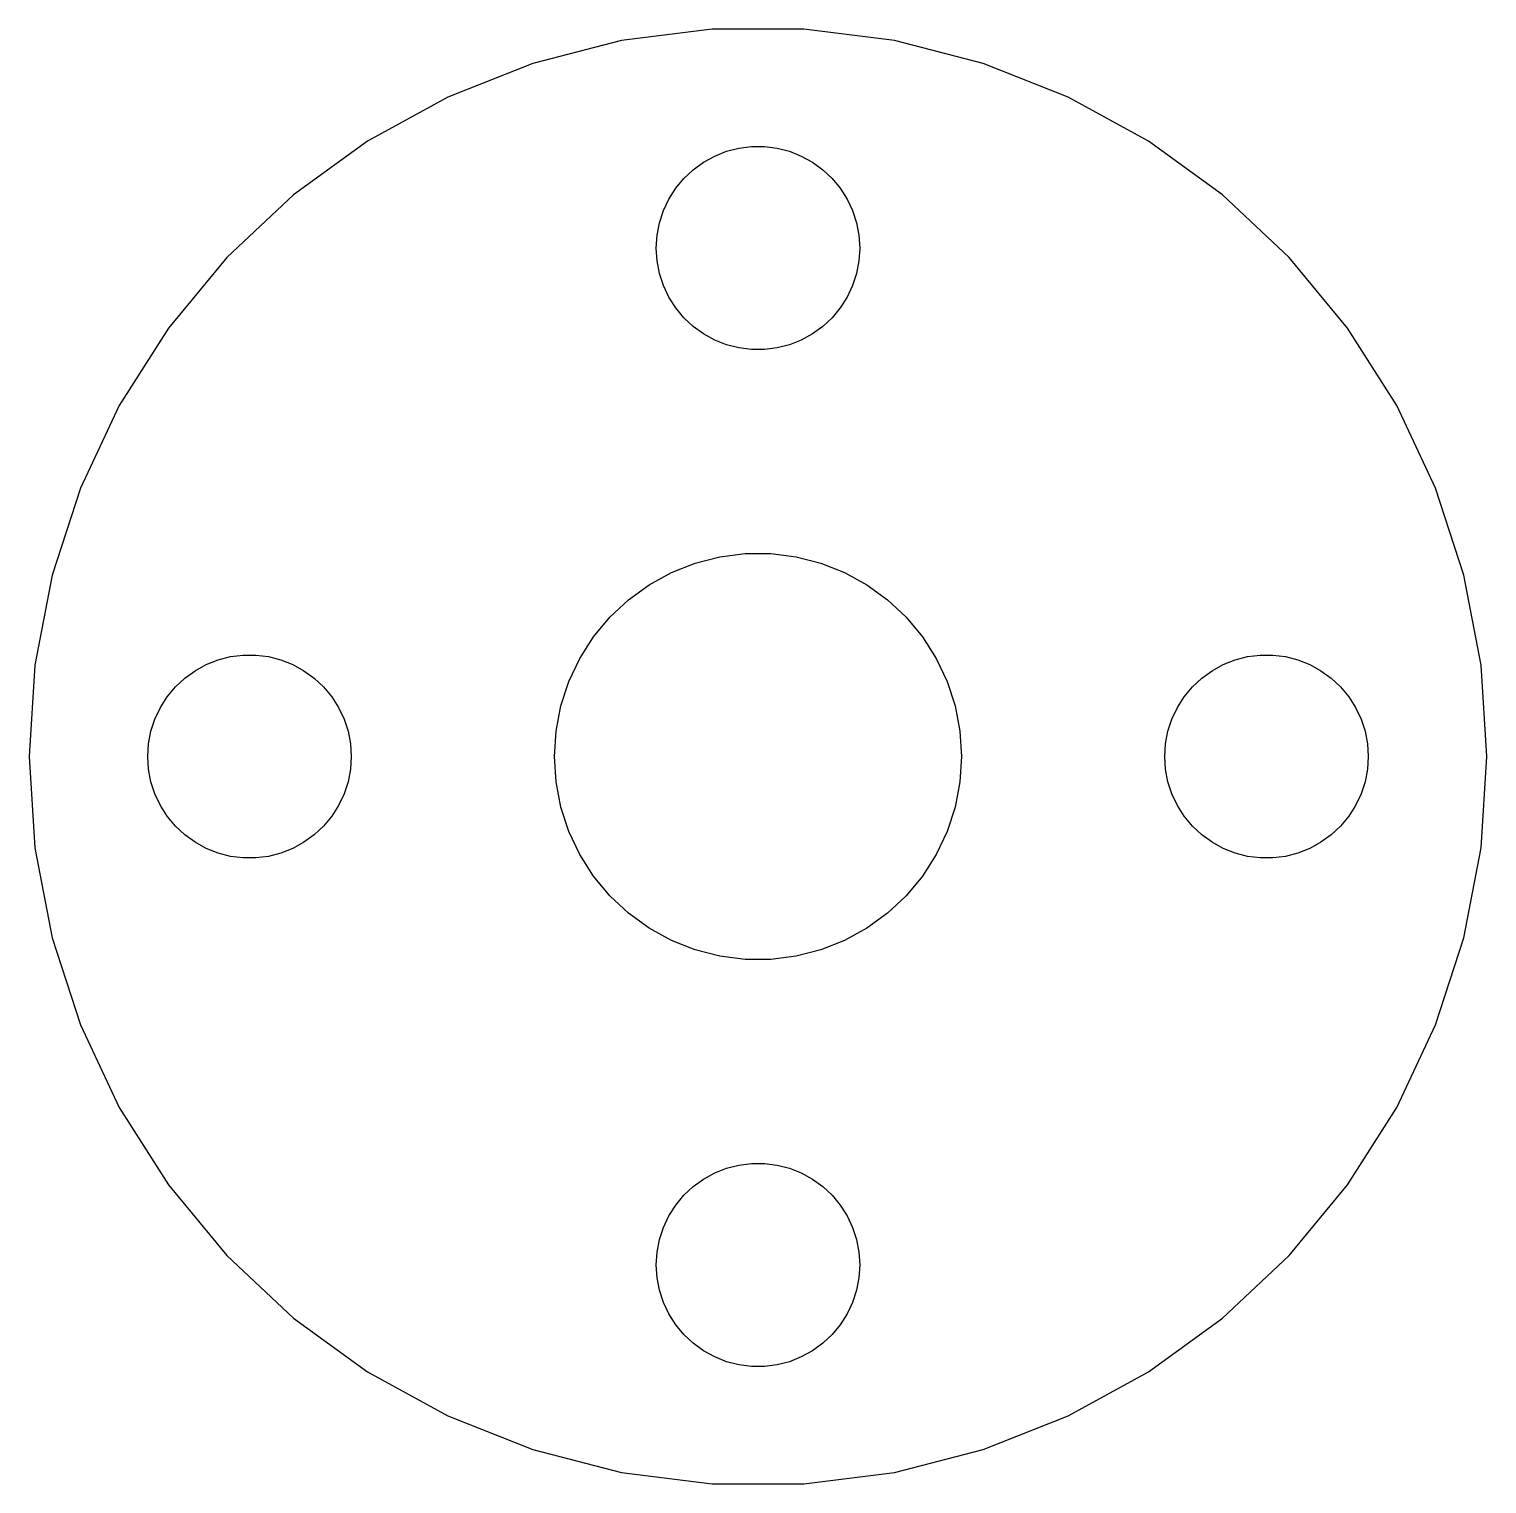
# Model space of a CAD drawing. Header units: metres. Extents: x -11 to 11, y 209 to 341.
# Drawn here: x -10.75 to 10.75, y 319.27 to 340.73 of the extents above.
import ezdxf

# ---------------------------------------------------------------- set-up
doc = ezdxf.new("R2010")
doc.units = ezdxf.units.M

msp = doc.modelspace()

# ---------------------------------------------------------------- linework, layer by layer
for p, q in [((-2.01434, 340.56), (-3.32193, 340.224)), ((-0.674988, 340.729), (-2.01434, 340.56)), ((0.674988, 340.729), (-0.674988, 340.729)), ((2.01434, 340.56), (0.674988, 340.729)), ((3.32193, 340.224), (2.01434, 340.56)), ((-3.32193, 340.224), (-4.57712, 339.727)), ((4.57712, 339.727), (3.32193, 340.224)), ((-4.57712, 339.727), (-5.76013, 339.077)), ((5.76013, 339.077), (4.57712, 339.727)), ((-5.76013, 339.077), (-6.85229, 338.283)), ((6.85229, 338.283), (5.76013, 339.077)), ((-0.803726, 338.766), (-0.638657, 338.857)), ((-0.638657, 338.857), (-0.463516, 338.927)), ((-0.463516, 338.927), (-0.281067, 338.973)), ((-0.281067, 338.973), (-0.094177, 338.997)), ((-0.094177, 338.997), (0.094177, 338.997)), ((0.094177, 338.997), (0.281067, 338.973)), ((0.281067, 338.973), (0.463516, 338.927)), ((0.463516, 338.927), (0.638657, 338.857)), ((0.638657, 338.857), (0.803726, 338.766)), ((-1.09344, 338.527), (-0.956131, 338.656)), ((-0.956131, 338.656), (-0.803726, 338.766)), ((0.803726, 338.766), (0.956131, 338.656)), ((0.956131, 338.656), (1.09344, 338.527)), ((-1.21352, 338.382), (-1.09344, 338.527)), ((1.09344, 338.527), (1.21352, 338.382)), ((-6.85229, 338.283), (-7.83641, 337.359)), ((-1.39465, 338.052), (-1.31445, 338.223)), ((-1.31445, 338.223), (-1.21352, 338.382)), ((1.21352, 338.382), (1.31445, 338.223)), ((1.31445, 338.223), (1.39465, 338.052)), ((7.83641, 337.359), (6.85229, 338.283)), ((-1.45287, 337.873), (-1.39465, 338.052)), ((1.39465, 338.052), (1.45287, 337.873)), ((-1.48816, 337.688), (-1.45287, 337.873)), ((1.45287, 337.873), (1.48816, 337.688)), ((-1.5, 337.5), (-1.48816, 337.688)), ((1.48816, 337.688), (1.5, 337.5)), ((-7.83641, 337.359), (-8.69693, 336.319)), ((-1.48816, 337.312), (-1.5, 337.5)), ((1.5, 337.5), (1.48816, 337.312)), ((8.69693, 336.319), (7.83641, 337.359)), ((-1.45287, 337.127), (-1.48816, 337.312)), ((-1.39465, 336.948), (-1.45287, 337.127)), ((1.45287, 337.127), (1.39465, 336.948)), ((1.48816, 337.312), (1.45287, 337.127)), ((-1.31445, 336.777), (-1.39465, 336.948)), ((1.39465, 336.948), (1.31445, 336.777)), ((-1.21352, 336.618), (-1.31445, 336.777)), ((1.31445, 336.777), (1.21352, 336.618)), ((-1.09344, 336.473), (-1.21352, 336.618)), ((1.21352, 336.618), (1.09344, 336.473)), ((-8.69693, 336.319), (-9.42029, 335.179)), ((-0.956131, 336.344), (-1.09344, 336.473)), ((-0.803726, 336.234), (-0.956131, 336.344)), ((0.956131, 336.344), (0.803726, 336.234)), ((1.09344, 336.473), (0.956131, 336.344)), ((9.42029, 335.179), (8.69693, 336.319)), ((-0.638657, 336.143), (-0.803726, 336.234)), ((-0.463516, 336.073), (-0.638657, 336.143)), ((-0.281067, 336.027), (-0.463516, 336.073)), ((0.463516, 336.073), (0.281067, 336.027)), ((0.638657, 336.143), (0.463516, 336.073)), ((0.803726, 336.234), (0.638657, 336.143)), ((-0.094177, 336.003), (-0.281067, 336.027)), ((0.094177, 336.003), (-0.094177, 336.003)), ((0.281067, 336.027), (0.094177, 336.003)), ((-9.42029, 335.179), (-9.99509, 333.957)), ((9.99509, 333.957), (9.42029, 335.179)), ((-9.99509, 333.957), (-10.4123, 332.673)), ((10.4123, 332.673), (9.99509, 333.957)), ((-1.27733, 332.714), (-0.927048, 332.853)), ((-0.927048, 332.853), (-0.562134, 332.947)), ((-0.562134, 332.947), (-0.18837, 332.994)), ((-0.18837, 332.994), (0.18837, 332.994)), ((0.18837, 332.994), (0.562134, 332.947)), ((0.562134, 332.947), (0.927048, 332.853)), ((0.927048, 332.853), (1.27733, 332.714)), ((-10.4123, 332.673), (-10.6652, 331.347)), ((-1.60747, 332.533), (-1.27733, 332.714)), ((1.27733, 332.714), (1.60747, 332.533)), ((10.6652, 331.347), (10.4123, 332.673)), ((-1.91226, 332.312), (-1.60747, 332.533)), ((1.60747, 332.533), (1.91226, 332.312)), ((-2.1869, 332.054), (-1.91226, 332.312)), ((1.91226, 332.312), (2.1869, 332.054)), ((-2.42705, 331.763), (-2.1869, 332.054)), ((2.1869, 332.054), (2.42705, 331.763)), ((-2.62891, 331.445), (-2.42705, 331.763)), ((2.42705, 331.763), (2.62891, 331.445)), ((-10.6652, 331.347), (-10.75, 330)), ((-8.30373, 331.266), (-8.13866, 331.357)), ((-8.13866, 331.357), (-7.96352, 331.427)), ((-7.96352, 331.427), (-7.78107, 331.473)), ((-7.78107, 331.473), (-7.59418, 331.497)), ((-7.59418, 331.497), (-7.40581, 331.497)), ((-7.40581, 331.497), (-7.21892, 331.473)), ((-7.21892, 331.473), (-7.03647, 331.427)), ((-7.03647, 331.427), (-6.86133, 331.357)), ((-6.86133, 331.357), (-6.69626, 331.266)), ((-2.78932, 331.104), (-2.62891, 331.445)), ((2.62891, 331.445), (2.78932, 331.104)), ((6.69626, 331.266), (6.86133, 331.357)), ((6.86133, 331.357), (7.03647, 331.427)), ((7.03647, 331.427), (7.21892, 331.473)), ((7.21892, 331.473), (7.40581, 331.497)), ((7.40581, 331.497), (7.59418, 331.497)), ((7.59418, 331.497), (7.78107, 331.473)), ((7.78107, 331.473), (7.96352, 331.427)), ((7.96352, 331.427), (8.13866, 331.357)), ((8.13866, 331.357), (8.30373, 331.266)), ((10.75, 330), (10.6652, 331.347)), ((-8.59344, 331.027), (-8.45613, 331.156)), ((-8.45613, 331.156), (-8.30373, 331.266)), ((-6.69626, 331.266), (-6.54385, 331.156)), ((-6.54385, 331.156), (-6.40654, 331.027)), ((-2.90575, 330.746), (-2.78932, 331.104)), ((2.78932, 331.104), (2.90575, 330.746)), ((6.40654, 331.027), (6.54385, 331.156)), ((6.54385, 331.156), (6.69626, 331.266)), ((8.30373, 331.266), (8.45613, 331.156)), ((8.45613, 331.156), (8.59344, 331.027)), ((-8.71352, 330.882), (-8.59344, 331.027)), ((-6.40654, 331.027), (-6.28647, 330.882)), ((6.28647, 330.882), (6.40654, 331.027)), ((8.59344, 331.027), (8.71352, 330.882)), ((-8.89465, 330.552), (-8.81445, 330.723)), ((-8.81445, 330.723), (-8.71352, 330.882)), ((-6.28647, 330.882), (-6.18553, 330.723)), ((-6.18553, 330.723), (-6.10533, 330.552)), ((-2.97633, 330.376), (-2.90575, 330.746)), ((2.90575, 330.746), (2.97633, 330.376)), ((6.10533, 330.552), (6.18553, 330.723)), ((6.18553, 330.723), (6.28647, 330.882)), ((8.71352, 330.882), (8.81445, 330.723)), ((8.81445, 330.723), (8.89465, 330.552)), ((-8.95287, 330.373), (-8.89465, 330.552)), ((-6.10533, 330.552), (-6.04712, 330.373)), ((6.04712, 330.373), (6.10533, 330.552)), ((8.89465, 330.552), (8.95287, 330.373)), ((-8.98816, 330.188), (-8.95287, 330.373)), ((-6.04712, 330.373), (-6.01183, 330.188)), ((-3, 330), (-2.97633, 330.376)), ((2.97633, 330.376), (3, 330)), ((6.01183, 330.188), (6.04712, 330.373)), ((8.95287, 330.373), (8.98816, 330.188)), ((-9, 330), (-8.98816, 330.188)), ((-6.01183, 330.188), (-6, 330)), ((6, 330), (6.01183, 330.188)), ((8.98816, 330.188), (9, 330)), ((-10.75, 330), (-10.6652, 328.653)), ((-8.98816, 329.812), (-9, 330)), ((-8.95287, 329.627), (-8.98816, 329.812)), ((-6.01183, 329.812), (-6.04712, 329.627)), ((-6, 330), (-6.01183, 329.812)), ((-2.97633, 329.624), (-3, 330)), ((3, 330), (2.97633, 329.624)), ((6.01183, 329.812), (6, 330)), ((6.04712, 329.627), (6.01183, 329.812)), ((8.98816, 329.812), (8.95287, 329.627)), ((9, 330), (8.98816, 329.812)), ((10.6652, 328.653), (10.75, 330)), ((-8.89465, 329.448), (-8.95287, 329.627)), ((-6.04712, 329.627), (-6.10533, 329.448)), ((-2.90575, 329.254), (-2.97633, 329.624)), ((2.97633, 329.624), (2.90575, 329.254)), ((6.10533, 329.448), (6.04712, 329.627)), ((8.95287, 329.627), (8.89465, 329.448)), ((-8.81445, 329.277), (-8.89465, 329.448)), ((-6.10533, 329.448), (-6.18553, 329.277)), ((6.18553, 329.277), (6.10533, 329.448)), ((8.89465, 329.448), (8.81445, 329.277)), ((-8.71352, 329.118), (-8.81445, 329.277)), ((-6.18553, 329.277), (-6.28647, 329.118)), ((-2.78932, 328.896), (-2.90575, 329.254)), ((2.90575, 329.254), (2.78932, 328.896)), ((6.28647, 329.118), (6.18553, 329.277)), ((8.81445, 329.277), (8.71352, 329.118)), ((-8.59344, 328.973), (-8.71352, 329.118)), ((-8.45613, 328.844), (-8.59344, 328.973)), ((-6.40654, 328.973), (-6.54385, 328.844)), ((-6.28647, 329.118), (-6.40654, 328.973)), ((6.40654, 328.973), (6.28647, 329.118)), ((6.54385, 328.844), (6.40654, 328.973)), ((8.59344, 328.973), (8.45613, 328.844)), ((8.71352, 329.118), (8.59344, 328.973)), ((-8.30373, 328.734), (-8.45613, 328.844)), ((-6.54385, 328.844), (-6.69626, 328.734)), ((-2.62891, 328.555), (-2.78932, 328.896)), ((2.78932, 328.896), (2.62891, 328.555)), ((6.69626, 328.734), (6.54385, 328.844)), ((8.45613, 328.844), (8.30373, 328.734)), ((-10.6652, 328.653), (-10.4123, 327.327)), ((-8.13866, 328.643), (-8.30373, 328.734)), ((-7.96352, 328.573), (-8.13866, 328.643)), ((-7.78107, 328.527), (-7.96352, 328.573)), ((-7.59418, 328.503), (-7.78107, 328.527)), ((-7.21892, 328.527), (-7.40581, 328.503)), ((-7.03647, 328.573), (-7.21892, 328.527)), ((-6.86133, 328.643), (-7.03647, 328.573)), ((-6.69626, 328.734), (-6.86133, 328.643)), ((-2.42705, 328.237), (-2.62891, 328.555)), ((2.62891, 328.555), (2.42705, 328.237)), ((6.86133, 328.643), (6.69626, 328.734)), ((7.03647, 328.573), (6.86133, 328.643)), ((7.21892, 328.527), (7.03647, 328.573)), ((7.40581, 328.503), (7.21892, 328.527)), ((7.78107, 328.527), (7.59418, 328.503)), ((7.96352, 328.573), (7.78107, 328.527)), ((8.13866, 328.643), (7.96352, 328.573)), ((8.30373, 328.734), (8.13866, 328.643)), ((10.4123, 327.327), (10.6652, 328.653)), ((-7.40581, 328.503), (-7.59418, 328.503)), ((7.59418, 328.503), (7.40581, 328.503)), ((-2.1869, 327.946), (-2.42705, 328.237)), ((2.42705, 328.237), (2.1869, 327.946)), ((-1.91226, 327.688), (-2.1869, 327.946)), ((2.1869, 327.946), (1.91226, 327.688)), ((-1.60747, 327.467), (-1.91226, 327.688)), ((1.91226, 327.688), (1.60747, 327.467)), ((-1.27733, 327.286), (-1.60747, 327.467)), ((1.60747, 327.467), (1.27733, 327.286)), ((-10.4123, 327.327), (-9.99509, 326.043)), ((-0.927048, 327.147), (-1.27733, 327.286)), ((1.27733, 327.286), (0.927048, 327.147)), ((9.99509, 326.043), (10.4123, 327.327)), ((-0.562134, 327.053), (-0.927048, 327.147)), ((-0.18837, 327.006), (-0.562134, 327.053)), ((0.562134, 327.053), (0.18837, 327.006)), ((0.927048, 327.147), (0.562134, 327.053)), ((0.18837, 327.006), (-0.18837, 327.006)), ((-9.99509, 326.043), (-9.42029, 324.821)), ((9.42029, 324.821), (9.99509, 326.043)), ((-9.42029, 324.821), (-8.69693, 323.681)), ((8.69693, 323.681), (9.42029, 324.821)), ((-0.803726, 323.766), (-0.638657, 323.857)), ((-0.638657, 323.857), (-0.463516, 323.927)), ((-0.463516, 323.927), (-0.281067, 323.973)), ((-0.281067, 323.973), (-0.094177, 323.997)), ((-0.094177, 323.997), (0.094177, 323.997)), ((0.094177, 323.997), (0.281067, 323.973)), ((0.281067, 323.973), (0.463516, 323.927)), ((0.463516, 323.927), (0.638657, 323.857)), ((0.638657, 323.857), (0.803726, 323.766)), ((-8.69693, 323.681), (-7.83641, 322.641)), ((-1.09344, 323.527), (-0.956131, 323.656)), ((-0.956131, 323.656), (-0.803726, 323.766)), ((0.803726, 323.766), (0.956131, 323.656)), ((0.956131, 323.656), (1.09344, 323.527)), ((7.83641, 322.641), (8.69693, 323.681)), ((-1.31445, 323.223), (-1.21352, 323.382)), ((-1.21352, 323.382), (-1.09344, 323.527)), ((1.09344, 323.527), (1.21352, 323.382)), ((1.21352, 323.382), (1.31445, 323.223)), ((-1.39465, 323.052), (-1.31445, 323.223)), ((1.31445, 323.223), (1.39465, 323.052)), ((-1.45287, 322.873), (-1.39465, 323.052)), ((1.39465, 323.052), (1.45287, 322.873)), ((-1.48816, 322.688), (-1.45287, 322.873)), ((1.45287, 322.873), (1.48816, 322.688)), ((-7.83641, 322.641), (-6.85229, 321.717)), ((-1.5, 322.5), (-1.48816, 322.688)), ((-1.48816, 322.312), (-1.5, 322.5)), ((1.48816, 322.688), (1.5, 322.5)), ((1.5, 322.5), (1.48816, 322.312)), ((6.85229, 321.717), (7.83641, 322.641)), ((-1.45287, 322.127), (-1.48816, 322.312)), ((1.48816, 322.312), (1.45287, 322.127)), ((-1.39465, 321.948), (-1.45287, 322.127)), ((1.45287, 322.127), (1.39465, 321.948)), ((-1.31445, 321.777), (-1.39465, 321.948)), ((1.39465, 321.948), (1.31445, 321.777)), ((-6.85229, 321.717), (-5.76013, 320.923)), ((-1.21352, 321.618), (-1.31445, 321.777)), ((1.31445, 321.777), (1.21352, 321.618)), ((5.76013, 320.923), (6.85229, 321.717)), ((-1.09344, 321.473), (-1.21352, 321.618)), ((-0.956131, 321.344), (-1.09344, 321.473)), ((1.09344, 321.473), (0.956131, 321.344)), ((1.21352, 321.618), (1.09344, 321.473)), ((-0.803726, 321.234), (-0.956131, 321.344)), ((-0.638657, 321.143), (-0.803726, 321.234)), ((0.803726, 321.234), (0.638657, 321.143)), ((0.956131, 321.344), (0.803726, 321.234)), ((-0.463516, 321.073), (-0.638657, 321.143)), ((-0.281067, 321.027), (-0.463516, 321.073)), ((-0.094177, 321.003), (-0.281067, 321.027)), ((0.094177, 321.003), (-0.094177, 321.003)), ((0.281067, 321.027), (0.094177, 321.003)), ((0.463516, 321.073), (0.281067, 321.027)), ((0.638657, 321.143), (0.463516, 321.073)), ((-5.76013, 320.923), (-4.57712, 320.273)), ((4.57712, 320.273), (5.76013, 320.923)), ((-4.57712, 320.273), (-3.32193, 319.776)), ((3.32193, 319.776), (4.57712, 320.273)), ((-3.32193, 319.776), (-2.01434, 319.44)), ((2.01434, 319.44), (3.32193, 319.776)), ((-2.01434, 319.44), (-0.674988, 319.271)), ((0.674988, 319.271), (2.01434, 319.44)), ((-0.674988, 319.271), (0.674988, 319.271))]:
    msp.add_line(p, q)

doc.saveas('drawing.dxf')
